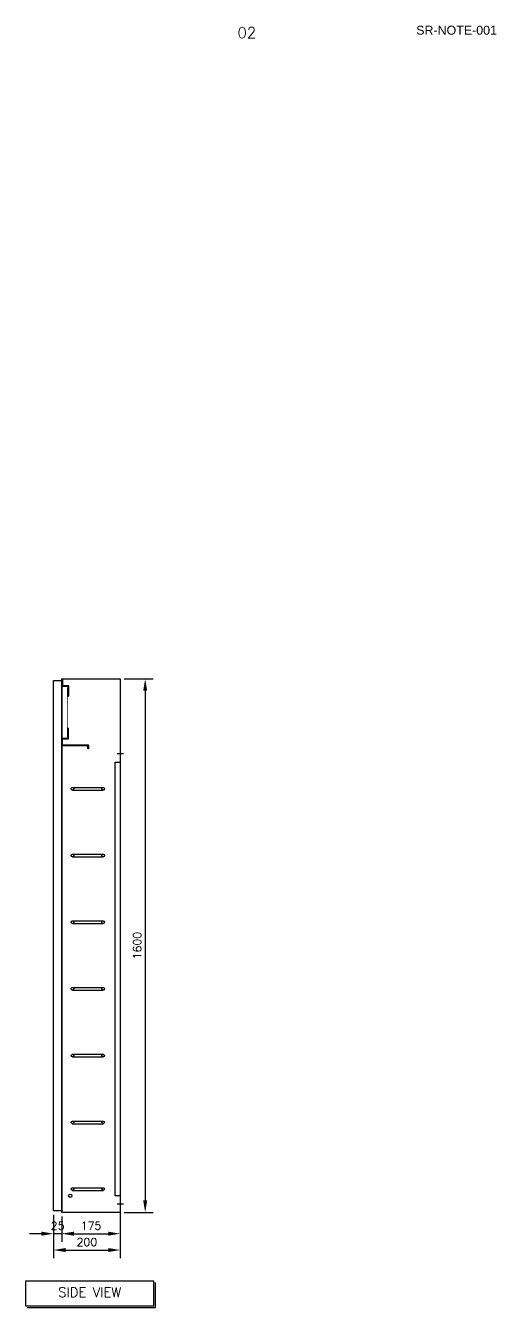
# Model space of a CAD drawing. Header units: millimetres. Extents: x 60229 to 91621, y 21923 to 36546.
# Drawn here: x 70731 to 72142, y 28672 to 32515 of the extents above; entities that cross this region are included whole.
import ezdxf
from ezdxf.enums import TextEntityAlignment as Align

# ---------------------------------------------------------------- set-up
doc = ezdxf.new("R2010")
doc.units = ezdxf.units.MM
doc.linetypes.add('HIDDEN', pattern=[2.5, 1.5, -1])
doc.layers.add('BOX심벌', color=3, linetype='Continuous')
doc.layers.add('속판', color=3, linetype='Continuous')
doc.styles.add('GHS', font='romans.shx', dxfattribs={"bigfont": 'ghs.shx'})
doc.styles.add('ROMANS', font='romans.shx', dxfattribs={"bigfont": 'fhg.shx'})
doc.styles.get("Standard").update_dxf_attribs({"font": 'arial.ttf'})
doc.dimstyles.new('사본 STANDARD', dxfattribs={"dimscale": 12, "dimtxt": 2, "dimasz": 3, "dimexe": 2, "dimexo": 1, "dimgap": 1, "dimtad": 1, "dimdec": 0, "dimzin": 0, "dimdsep": 46, "dimtxsty": 'ROMANS', "dimcen": 0, "dimclrd": 3, "dimclre": 3, "dimclrt": 7, "dimadec": 0, "dimazin": 0, "dimtfac": 0.5, "dimtdec": 0, "dimtix": 1, "dimtmove": 1, "dimatfit": 3, "dimfxl": 1, "dimtolj": 1, "dimtzin": 0, "dimarcsym": 0})

# ---------------------------------------------------------------- blocks, each defined once
blk = doc.blocks.new('*D180')
at = {"color": 3, "lineweight": -2, "transparency": 16777216}
for p, q in [((71026.4, 30556.6), (71113.2, 30556.6)), ((71089.2, 30520.6), (71089.2, 28992.6)), ((71026.4, 28956.6), (71113.2, 28956.6))]:
    blk.add_line(p, q, dxfattribs=at)
at = {"color": 3, "transparency": 16777216}
for points in [[(71083.2, 30520.6), (71095.2, 30520.6), (71089.2, 30556.6)], [(71083.2, 28992.6), (71095.2, 28992.6), (71089.2, 28956.6)]]:
    blk.add_solid(points, dxfattribs=at)
at = {"color": 7, "lineweight": -2, "transparency": 16777216, "insert": (71065.2, 29756.6), "char_height": 24, "attachment_point": 5, "rotation": 90, "style": 'ROMANS'}
blk.add_mtext('\\A1;1600', dxfattribs=at)
blk = doc.blocks.new('*D181')
at = {"color": 3, "lineweight": -2, "transparency": 16777216}
for p, q in [((70839.4, 28944.6), (70839.4, 28868.9)), ((71014.4, 28944.6), (71014.4, 28868.9)), ((70875.4, 28892.9), (70978.4, 28892.9))]:
    blk.add_line(p, q, dxfattribs=at)
at = {"color": 3, "transparency": 16777216}
for points in [[(70875.4, 28898.9), (70875.4, 28886.9), (70839.4, 28892.9)], [(70978.4, 28898.9), (70978.4, 28886.9), (71014.4, 28892.9)]]:
    blk.add_solid(points, dxfattribs=at)
at = {"color": 7, "lineweight": -2, "transparency": 16777216, "insert": (70926.9, 28916.9), "char_height": 24, "attachment_point": 5, "style": 'ROMANS'}
blk.add_mtext('\\A1;175', dxfattribs=at)
blk = doc.blocks.new('*D182')
at = {"color": 3, "lineweight": -2, "transparency": 16777216}
for p, q in [((70814.4, 28949.6), (70814.4, 28868.9)), ((70839.4, 28944.6), (70839.4, 28868.9)), ((70778.4, 28892.9), (70742.4, 28892.9)), ((70839.4, 28892.9), (70814.4, 28892.9)), ((70875.4, 28892.9), (70911.4, 28892.9))]:
    blk.add_line(p, q, dxfattribs=at)
at = {"color": 3, "transparency": 16777216}
for points in [[(70778.4, 28898.9), (70778.4, 28886.9), (70814.4, 28892.9)], [(70875.4, 28898.9), (70875.4, 28886.9), (70839.4, 28892.9)]]:
    blk.add_solid(points, dxfattribs=at)
at = {"color": 7, "lineweight": -2, "transparency": 16777216, "insert": (70826.9, 28916.9), "char_height": 24, "attachment_point": 5, "style": 'ROMANS'}
blk.add_mtext('\\A1;25', dxfattribs=at)
blk = doc.blocks.new('*D183')
at = {"color": 3, "lineweight": -2, "transparency": 16777216}
for p, q in [((70814.4, 28949.6), (70814.4, 28820)), ((71014.4, 28941.1), (71014.4, 28820)), ((70850.4, 28844), (70978.4, 28844))]:
    blk.add_line(p, q, dxfattribs=at)
at = {"color": 3, "transparency": 16777216}
for points in [[(70850.4, 28850), (70850.4, 28838), (70814.4, 28844)], [(70978.4, 28850), (70978.4, 28838), (71014.4, 28844)]]:
    blk.add_solid(points, dxfattribs=at)
at = {"color": 7, "lineweight": -2, "transparency": 16777216, "insert": (70914.4, 28868), "char_height": 24, "attachment_point": 5, "style": 'ROMANS'}
blk.add_mtext('\\A1;200', dxfattribs=at)

msp = doc.modelspace()

# ---------------------------------------------------------------- linework, layer by layer
at = {"lineweight": -2}
for p, q in [((70839.4, 30534.6), (70839.4, 30556.6)), ((70841.4, 30556.6), (70841.4, 30536.6)), ((70839.4, 30534.6), (70857.4, 30534.6)), ((70841.4, 30536.6), (70859.4, 30536.6)), ((70857.4, 30534.6), (70857.4, 30504.6)), ((70859.4, 30536.6), (70859.4, 30504.6)), ((70857.4, 30504.6), (70859.4, 30504.6)), ((70857.4, 30378.6), (70857.4, 30408.6)), ((70857.4, 30408.6), (70859.4, 30408.6)), ((70859.4, 30376.6), (70859.4, 30408.6)), ((70839.4, 30378.6), (70857.4, 30378.6)), ((70841.4, 30358.6), (70841.4, 30376.6)), ((70841.4, 30376.6), (70859.4, 30376.6)), ((70841.4, 30358.6), (70919.4, 30358.6)), ((70919.4, 30356.6), (70919.4, 30358.6)), ((70839.4, 30356.6), (70917.4, 30356.6))]:
    msp.add_line(p, q, dxfattribs=at)
at = {"lineweight": -2, "ltscale": 0.1}
for p, q in [((70917.4, 30346.6), (70917.4, 30356.6)), ((70919.4, 30346.6), (70917.4, 30346.6)), ((70919.4, 30356.6), (70919.4, 30346.6))]:
    msp.add_line(p, q, dxfattribs=at)
at = {"color": 6, "linetype": 'HIDDEN', "lineweight": -2}
for p, q in [((71024.4, 30331.6), (71004.4, 30331.6)), ((71024.4, 28981.6), (71004.4, 28981.6))]:
    msp.add_line(p, q, dxfattribs=at)
at = {"color": 0, "lineweight": -2}
for p, q in [((70871.4, 30230.8), (70963.4, 30230.8)), ((70871.4, 30222.8), (70963.4, 30222.8)), ((70871.4, 30030.8), (70963.4, 30030.8)), ((70871.4, 30022.8), (70963.4, 30022.8)), ((70871.4, 29830.8), (70963.4, 29830.8)), ((70871.4, 29822.8), (70963.4, 29822.8)), ((70871.4, 29630.8), (70963.4, 29630.8)), ((70871.4, 29622.8), (70963.4, 29622.8)), ((70871.4, 29430.8), (70963.4, 29430.8)), ((70871.4, 29422.8), (70963.4, 29422.8)), ((70871.4, 29230.8), (70963.4, 29230.8)), ((70871.4, 29222.8), (70963.4, 29222.8)), ((70871.4, 29030.8), (70963.4, 29030.8)), ((70871.4, 29022.8), (70963.4, 29022.8))]:
    msp.add_line(p, q, dxfattribs=at)
at = {"lineweight": -2, "const_width": 2}
msp.add_lwpolyline([(70855.5, 30529.6), (70855.5, 30383.6)], dxfattribs=at)
at = {"color": 0, "lineweight": -2}
msp.add_lwpolyline([(70730.9, 28676.9), (71114.9, 28676.9), (71114.9, 28751.1), (70730.9, 28751.1), (70730.9, 28676.9)], close=True, dxfattribs=at)
msp.add_lwpolyline([(70735.7, 28672.1), (71119.7, 28672.1), (71119.7, 28746.3)], dxfattribs=at)
for centre in [(70871.4, 30226.8), (70871.4, 30026.8), (70871.4, 29826.8), (70871.4, 29826.8), (70871.4, 29626.8), (70871.4, 29626.8), (70871.4, 29426.8), (70871.4, 29426.8), (70871.4, 29226.8), (70871.4, 29226.8), (70871.4, 29026.8), (70871.4, 29026.8)]:
    msp.add_circle(centre, 4, dxfattribs=at)
at = {"lineweight": -2}
for centre, radius in [((70963.4, 30226.8), 4), ((70963.4, 30026.8), 4), ((70963.4, 29826.8), 4), ((70963.4, 29626.8), 4), ((70963.4, 29426.8), 4), ((70963.4, 29226.8), 4), ((70963.4, 29026.8), 4), ((70864.4, 29006.6), 5)]:
    msp.add_circle(centre, radius, dxfattribs=at)
at = {"layer": 'BOX심벌', "color": 1, "lineweight": -2}
for p, q in [((70814.4, 30551.6), (70839.4, 30551.6)), ((70814.4, 28961.6), (70814.4, 30551.6)), ((70839.4, 30556.6), (71014.4, 30556.6)), ((70839.4, 28956.6), (70839.4, 30556.6)), ((70839.4, 30556.6), (70839.4, 30556.6)), ((70839.4, 30551.6), (70839.4, 28956.6)), ((71014.4, 30556.6), (71014.4, 30556.6)), ((71014.4, 30556.6), (71014.4, 28956.6)), ((70839.4, 28961.6), (70814.4, 28961.6)), ((71014.4, 28956.6), (70839.4, 28956.6))]:
    msp.add_line(p, q, dxfattribs=at)
at = {"layer": '속판', "color": 54, "lineweight": -2}
for p, q in [((70999.4, 29006.6), (70999.4, 30306.6)), ((70999.4, 30306.6), (71014.4, 30306.6)), ((71014.4, 30306.6), (71014.4, 28856.6)), ((71014.4, 29006.6), (70999.4, 29006.6))]:
    msp.add_line(p, q, dxfattribs=at)

# ---------------------------------------------------------------- texts
at = {"lineweight": -2, "style": 'ROMANS'}
msp.add_text('02', height=32.58, dxfattribs=at).set_placement((71365.9, 32477.3))
at = {"lineweight": -2}
msp.add_text('SR-NOTE-001', height=26.652, dxfattribs=at).set_placement((71901.5, 32487.7))
at = {"color": 3, "lineweight": -2, "style": 'GHS'}
msp.add_text('SIDE VIEW', height=28.8, dxfattribs=at).set_placement((70922.9, 28717.5), align=Align.MIDDLE)

# ---------------------------------------------------------------- dimensions: what is measured, and where the dimension line sits
at = {"lineweight": -2}
dim = msp.add_linear_dim(base=(71089.2, 28956.6), p1=(71014.4, 30556.6), p2=(71014.4, 28956.6), angle=90, dimstyle='사본 STANDARD', dxfattribs=at)
dim.commit()
dim.dimension.update_dxf_attribs({"geometry": '*D180', "text_midpoint": (71065.2, 29756.6)})
dim = msp.add_linear_dim(base=(70814.4, 28892.9), p1=(70839.4, 28956.6), p2=(70814.4, 28961.6), dimstyle='사본 STANDARD', dxfattribs=at)
dim.commit()
dim.dimension.update_dxf_attribs({"geometry": '*D182', "text_midpoint": (70826.9, 28892.9), "dimtype": 160})
for base, p1, p2, picture, middle in [((71014.4, 28844), (70814.4, 28961.6), (71014.4, 28953.1), '*D183', (70914.4, 28868)), ((71014.4, 28892.9), (70839.4, 28956.6), (71014.4, 28956.6), '*D181', (70926.9, 28916.9))]:
    dim = msp.add_linear_dim(base=base, p1=p1, p2=p2, dimstyle='사본 STANDARD', dxfattribs=at)
    dim.commit()
    dim.dimension.update_dxf_attribs({"geometry": picture, "text_midpoint": middle})

doc.saveas('drawing.dxf')
